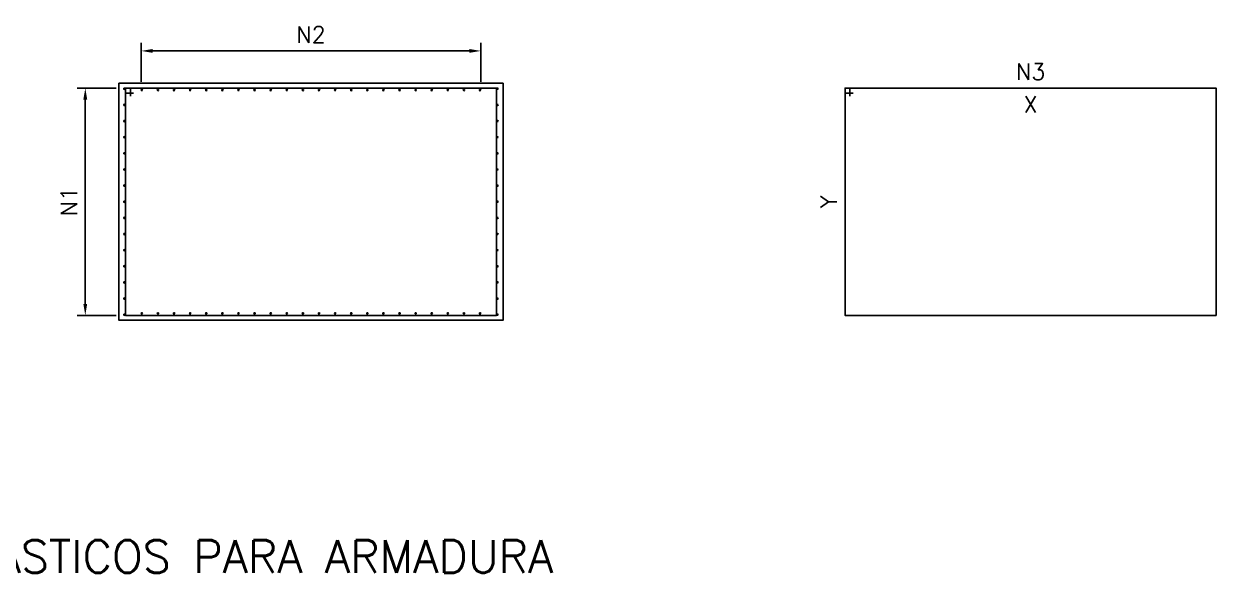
# Model space of a CAD drawing. Header units: inches. Extents: x 204712 to 217368, y 8428740 to 8432917.
# Drawn here: x 211128 to 211857, y 8431850 to 8432191 of the extents above; entities that cross this region are included whole.
import ezdxf

# ---------------------------------------------------------------- set-up
doc = ezdxf.new("R2010")
doc.units = ezdxf.units.IN
doc.header["$LTSCALE"] = 10
doc.header["$MEASUREMENT"] = 0
doc.linetypes.add('DASHDOT', pattern=[1, 0.5, -0.25, 0, -0.25])
for name, color, linetype in [('05', 5, 'Continuous'), ('3', 3, 'Continuous'), ('4', 4, 'Continuous'), ('5', 5, 'Continuous'), ('BAR-EIXOS', 80, 'DASHDOT'), ('Layer8', 8, 'Continuous'), ('Parede', 3, 'Continuous')]:
    doc.layers.add(name, color=color, linetype=linetype)
doc.styles.add('ROMANS', font='romans')
doc.styles.add('STYLE-ROMANS', font='romans.shx')
doc.dimstyles.new('DIST 1-50', dxfattribs={"dimtxt": 10, "dimasz": 7, "dimexe": 5, "dimexo": 5, "dimgap": 5, "dimtad": 1, "dimdec": 0, "dimzin": 12, "dimdsep": 46, "dimtxsty": 'STYLE-ROMANS', "dimblk2": 'OBLIQUE', "dimcen": 0, "dimdle": 5, "dimclrd": 1, "dimclre": 1, "dimclrt": 3, "dimadec": 1, "dimazin": 0, "dimtfac": 1, "dimtdec": 0, "dimtix": 1, "dimtmove": 1, "dimatfit": 3, "dimldrblk": 'OPEN30', "dimfxl": 0, "dimtolj": 1, "dimtzin": 0, "dimarcsym": 0})
doc.dimstyles.new('FERRO 1-50', dxfattribs={"dimtxt": 10, "dimasz": 5, "dimexe": 5, "dimexo": 5, "dimgap": 5, "dimtad": 1, "dimdec": 0, "dimzin": 12, "dimdsep": 46, "dimtxsty": 'STYLE-ROMANS', "dimblk1": 'OBLIQUE', "dimblk2": 'OBLIQUE', "dimsah": 1, "dimcen": 0, "dimdle": 5, "dimse1": 1, "dimse2": 1, "dimsd1": 1, "dimsd2": 1, "dimclrd": 1, "dimclre": 1, "dimclrt": 3, "dimadec": 1, "dimazin": 3, "dimtfac": 1, "dimtdec": 0, "dimtix": 1, "dimtmove": 1, "dimatfit": 3, "dimldrblk": 'OPEN30', "dimfxl": 0, "dimtolj": 1, "dimtzin": 0, "dimarcsym": 0})

# ---------------------------------------------------------------- blocks, each defined once
blk = doc.blocks.new('A$C72FC43FD')
at = {"layer": '05', "linetype": 'Continuous', "insert": (0, 426.84), "char_height": 20, "attachment_point": 1, "style": 'ROMANS'}
blk.add_mtext('\\A1;ESPAÇADORES PLÁSTICOS PARA ARMADURA', dxfattribs=at)
blk = doc.blocks.new('*D167')
at = {"layer": '4', "color": 1, "lineweight": -2}
for p, q in [((211184.66, 8432151.8), (211160.7, 8432151.8)), ((211165.7, 8432144.8), (211165.7, 8432019.8)), ((211184.66, 8432012.8), (211160.7, 8432012.8))]:
    blk.add_line(p, q, dxfattribs=at)
at = {"layer": '4', "color": 1}
for points in [[(211164.53, 8432144.8), (211166.87, 8432144.8), (211165.7, 8432151.8)], [(211164.53, 8432019.8), (211166.87, 8432019.8), (211165.7, 8432012.8)]]:
    blk.add_solid(points, dxfattribs=at)
at = {"layer": 'Defpoints', "color": 0}
for p in [(211189.66, 8432151.8), (211165.7, 8432012.8), (211189.66, 8432012.8)]:
    blk.add_point(p, dxfattribs=at)
at = {"layer": '4', "color": 3, "insert": (211155.7, 8432082.3), "char_height": 10, "attachment_point": 5, "rotation": 90, "style": 'STYLE-ROMANS'}
blk.add_mtext('\\A1;N1', dxfattribs=at)
blk = doc.blocks.new('_Oblique')
at = {"layer": 'BAR-EIXOS', "color": 0, "lineweight": -2}
blk.add_line((-0.5, -0.5), (0.5, 0.5), dxfattribs=at)
blk = doc.blocks.new('_Open30')
at = {"layer": 'Layer8', "color": 0, "lineweight": -2}
for p, q in [((-1, 0.27), (0, 0)), ((0, 0), (-1, -0.27)), ((0, 0), (-1, 0))]:
    blk.add_line(p, q, dxfattribs=at)
blk = doc.blocks.new('*D172')
at = {"layer": '4', "color": 1, "lineweight": -2}
for p, q in [((211199.91, 8432155.6), (211199.91, 8432179.55)), ((211206.91, 8432174.55), (211400.61, 8432174.55)), ((211407.61, 8432155.6), (211407.61, 8432179.55))]:
    blk.add_line(p, q, dxfattribs=at)
at = {"layer": '4', "color": 1}
for points in [[(211206.91, 8432175.72), (211206.91, 8432173.39), (211199.91, 8432174.55)], [(211400.61, 8432175.72), (211400.61, 8432173.39), (211407.61, 8432174.55)]]:
    blk.add_solid(points, dxfattribs=at)
at = {"layer": 'Defpoints', "color": 0}
for p in [(211407.61, 8432174.55), (211199.91, 8432150.6), (211407.61, 8432150.6)]:
    blk.add_point(p, dxfattribs=at)
at = {"layer": '4', "color": 3, "insert": (211303.76, 8432184.55), "char_height": 10, "attachment_point": 5, "style": 'STYLE-ROMANS'}
blk.add_mtext('\\A1;N2', dxfattribs=at)
blk = doc.blocks.new('*D187')
at = {"layer": 'Defpoints', "color": 0}
for p in [(211630.49, 8432151.8), (211630.49, 8432151.8), (211630.49, 8432012.8)]:
    blk.add_point(p, dxfattribs=at)
at = {"layer": '5', "color": 3, "insert": (211620.49, 8432082.3), "char_height": 10, "attachment_point": 5, "rotation": 90, "style": 'ROMANS'}
blk.add_mtext('\\A1;Y', dxfattribs=at)
blk = doc.blocks.new('*D188')
at = {"layer": 'Defpoints', "color": 0}
for p in [(211630.49, 8432131.8), (211857.49, 8432131.8), (211857.49, 8432131.8)]:
    blk.add_point(p, dxfattribs=at)
at = {"layer": '5', "color": 3, "insert": (211743.99, 8432141.8), "char_height": 10, "attachment_point": 5, "style": 'ROMANS'}
blk.add_mtext('\\A1;X', dxfattribs=at)
blk = doc.blocks.new('*D189')
at = {"layer": 'Defpoints', "color": 0}
for p in [(211630.49, 8432151.8), (211857.49, 8432151.8), (211857.49, 8432151.8)]:
    blk.add_point(p, dxfattribs=at)
at = {"layer": '5', "color": 3, "insert": (211743.99, 8432161.8), "char_height": 10, "attachment_point": 5, "style": 'ROMANS'}
blk.add_mtext('\\A1;N3', dxfattribs=at)

msp = doc.modelspace()

# ---------------------------------------------------------------- linework, layer by layer
at = {"layer": '3'}
msp.add_lwpolyline([(211186.26, 8432154.8), (211421.26, 8432154.8), (211421.26, 8432009.8), (211186.26, 8432009.8)], close=True, dxfattribs=at)
at = {"layer": '4'}
msp.add_lwpolyline([(211193.26, 8432146.8), (211193.26, 8432151.8), (211190.26, 8432151.8), (211190.26, 8432012.8), (211417.26, 8432012.8), (211417.26, 8432151.8), (211190.26, 8432151.8), (211190.26, 8432148.8), (211195.26, 8432148.8)], dxfattribs=at)
for centre in [(211189.66, 8432151.4), (211200.31, 8432150.6), (211210.16, 8432150.6), (211220.01, 8432150.6), (211229.87, 8432150.6), (211239.72, 8432150.6), (211249.57, 8432150.6), (211259.42, 8432150.6), (211269.28, 8432150.6), (211279.13, 8432150.6), (211288.98, 8432150.6), (211298.83, 8432150.6), (211308.68, 8432150.6), (211318.54, 8432150.6), (211328.39, 8432150.6), (211338.24, 8432150.6), (211348.09, 8432150.6), (211357.94, 8432150.6), (211367.8, 8432150.6), (211377.65, 8432150.6), (211387.5, 8432150.6), (211397.35, 8432150.6), (211407.21, 8432150.6), (211417.86, 8432151.4), (211189.66, 8432141.52), (211417.86, 8432141.52), (211189.66, 8432131.65), (211417.86, 8432131.65), (211189.66, 8432121.78), (211417.86, 8432121.78), (211189.66, 8432111.91), (211417.86, 8432111.91), (211189.66, 8432102.04), (211417.86, 8432102.04), (211189.66, 8432092.17), (211417.86, 8432092.17), (211189.66, 8432082.3), (211417.86, 8432082.3), (211189.66, 8432072.42), (211417.86, 8432072.42), (211189.66, 8432062.55), (211417.86, 8432062.55), (211189.66, 8432052.68), (211417.86, 8432052.68), (211189.66, 8432042.81), (211417.86, 8432042.81), (211189.66, 8432032.94), (211417.86, 8432032.94), (211189.66, 8432023.07), (211417.86, 8432023.07), (211189.66, 8432013.2), (211200.31, 8432014), (211210.16, 8432014), (211220.01, 8432014), (211229.87, 8432014), (211239.72, 8432014), (211249.57, 8432014), (211259.42, 8432014), (211269.28, 8432014), (211279.13, 8432014), (211288.98, 8432014), (211298.83, 8432014), (211308.68, 8432014), (211318.54, 8432014), (211328.39, 8432014), (211338.24, 8432014), (211348.09, 8432014), (211357.94, 8432014), (211367.8, 8432014), (211377.65, 8432014), (211387.5, 8432014), (211397.35, 8432014), (211407.21, 8432014), (211417.86, 8432013.2)]:
    msp.add_circle(centre, 0.4, dxfattribs=at)
at = {"layer": '5'}
msp.add_lwpolyline([(211633.49, 8432146.8), (211633.49, 8432151.8), (211630.49, 8432151.8), (211630.49, 8432012.8), (211857.49, 8432012.8), (211857.49, 8432151.8), (211630.49, 8432151.8), (211630.49, 8432148.8), (211635.49, 8432148.8)], dxfattribs=at)

# ---------------------------------------------------------------- block references
at = {"layer": 'Parede'}
msp.add_blockref('A$C72FC43FD', (210876.01, 8431448.47), dxfattribs=at)

# ---------------------------------------------------------------- dimensions: what is measured, and where the dimension line sits
at = {"layer": '4'}
dim = msp.add_linear_dim(base=(211407.61, 8432174.55), p1=(211199.91, 8432150.6), p2=(211407.61, 8432150.6), text='N2', dimstyle='DIST 1-50', dxfattribs=at)
dim.commit()
dim.dimension.update_dxf_attribs({"geometry": '*D172', "text_midpoint": (211303.76, 8432184.55)})
dim = msp.add_linear_dim(base=(211165.7, 8432012.8), p1=(211189.66, 8432151.8), p2=(211189.66, 8432012.8), angle=270, text='N1', dimstyle='DIST 1-50', dxfattribs=at)
dim.commit()
dim.dimension.update_dxf_attribs({"geometry": '*D167', "text_midpoint": (211155.7, 8432082.3)})
at = {"layer": '5'}
for p1, p2, text, picture, middle in [((211630.49, 8432151.8), (211857.49, 8432151.8), 'N3', '*D189', (211743.99, 8432161.8)), ((211630.49, 8432012.8), (211630.49, 8432151.8), 'Y', '*D187', (211620.49, 8432082.3)), ((211630.49, 8432131.8), (211857.49, 8432131.8), 'X', '*D188', (211743.99, 8432141.8))]:
    dim = msp.add_aligned_dim(p1=p1, p2=p2, distance=0, text=text, dimstyle='FERRO 1-50', override={"dimtxsty": 'ROMANS'}, dxfattribs=at)
    dim.commit()
    dim.dimension.update_dxf_attribs({"geometry": picture, "text_midpoint": middle})

doc.saveas('drawing.dxf')
